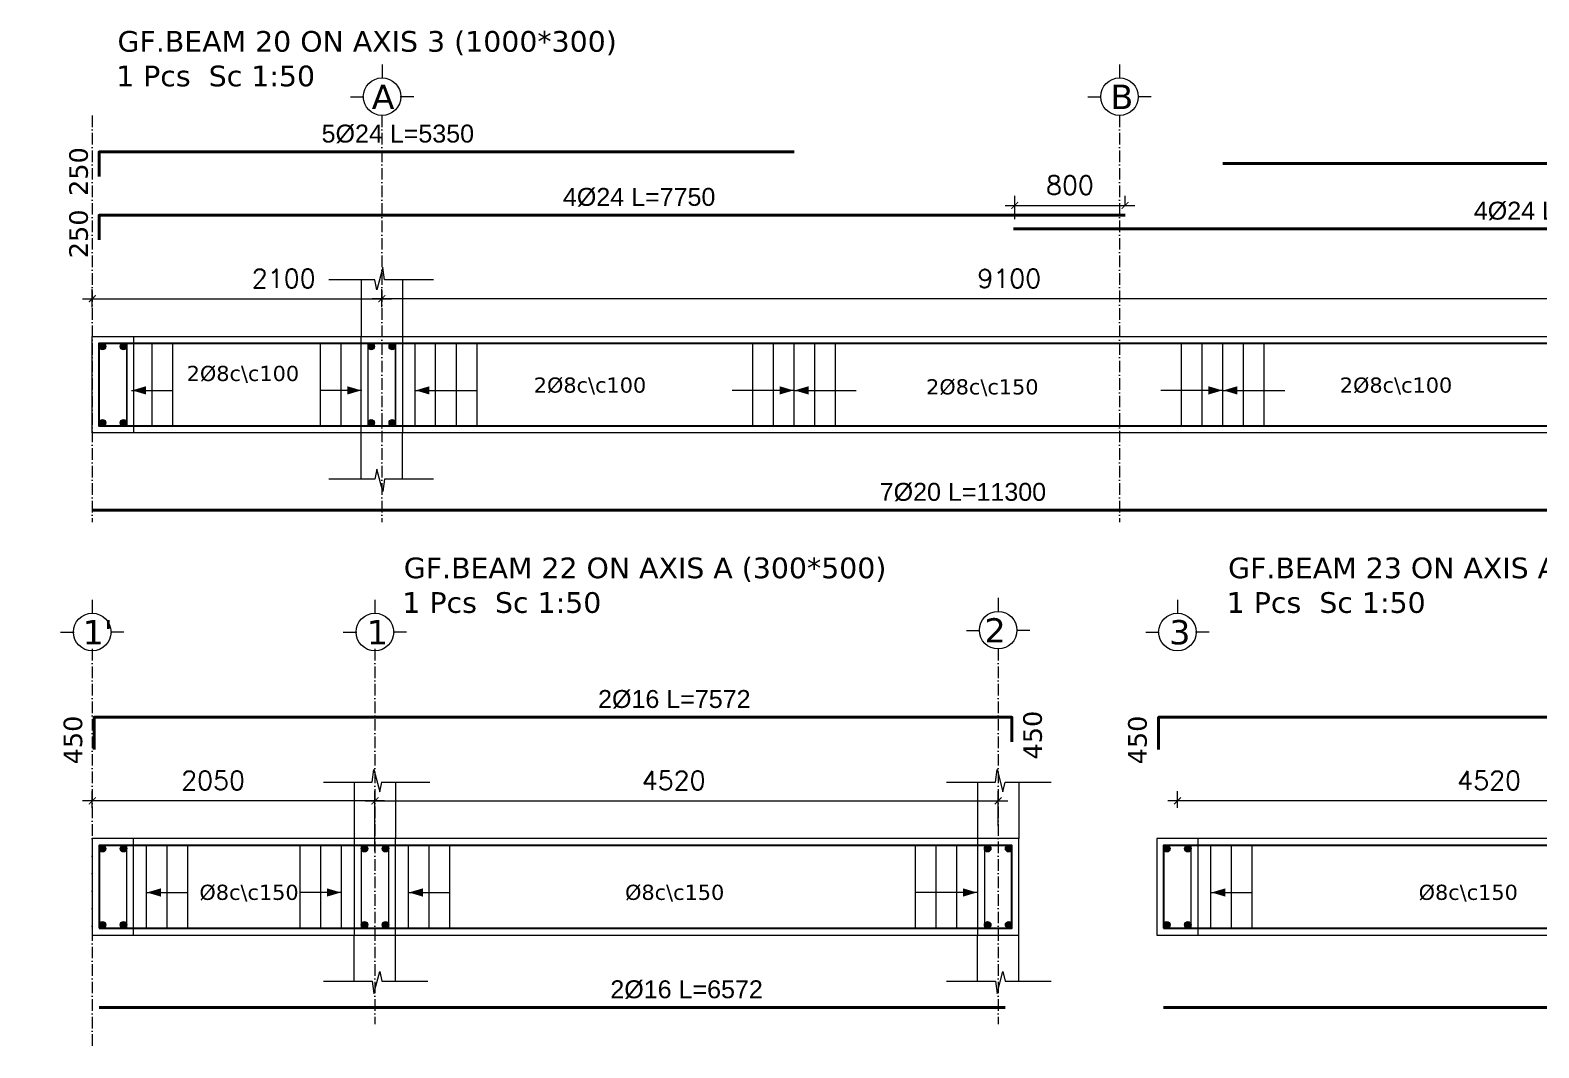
# Model space of a CAD drawing. Header units: inches. Extents: x -26151 to 62940, y -10194 to 246332.
# Drawn here: x 837 to 1931, y 102819 to 103557 of the extents above; entities that cross this region are included whole.
import ezdxf

# ---------------------------------------------------------------- set-up
doc = ezdxf.new("R2010")
doc.units = ezdxf.units.IN
doc.header["$LTSCALE"] = 0.7
doc.header["$MEASUREMENT"] = 0
doc.linetypes.add('ACAD_ISO10W100', pattern=[18, 12, -3, 0, -3])
doc.layers.get('0').update_dxf_attribs({"lineweight": 13})
doc.layers.get('Defpoints').update_dxf_attribs({"lineweight": 5})
for name, color, linetype, lineweight in [('axis', 254, 'ACAD_ISO10W100', 9), ('BEAM FRAME', 5, 'Continuous', 18), ('COLUMN', 4, 'Continuous', 20), ('elevline', 30, 'Continuous', 20), ('FRAME 070', 5, 'Continuous', 60), ('hatch', 9, 'Continuous', 9), ('renforcment', 141, 'Continuous', 40), ('tex', 3, 'Continuous', 25), ('TEXT', 3, 'Continuous', 25), ('top rein. extension', 50, 'Continuous', 20), ('top renforcment', 7, 'Continuous', 40)]:
    doc.layers.add(name, color=color, linetype=linetype, lineweight=lineweight)
doc.styles.add('100', font='romans.shx', dxfattribs={"height": 13.5})
doc.styles.add('romanc', font='verdana.ttf', dxfattribs={"height": 250})
doc.styles.get("Standard").update_dxf_attribs({"font": 'arial.ttf', "height": 13})
doc.dimstyles.new('100', dxfattribs={"dimtxt": 13.5, "dimasz": 5, "dimexe": 7, "dimexo": 7, "dimgap": 8, "dimtad": 1, "dimdec": 0, "dimlfac": 10, "dimzin": 4, "dimdsep": 46, "dimtxsty": '100', "dimblk": 'ARCHTICK', "dimcen": 0.09, "dimdle": 7, "dimclrd": 1, "dimclre": 8, "dimclrt": 2, "dimadec": 0, "dimazin": 1, "dimtfac": 1, "dimtdec": 0, "dimtix": 1, "dimtofl": 0, "dimtmove": 0, "dimatfit": 3, "dimldrblk": 'ARCHTICK', "dimfxl": 0, "dimtolj": 1, "dimtzin": 0, "dimlwd": -1, "dimlwe": -1, "dimarcsym": 0})
doc.dimstyles.get("Standard").update_dxf_attribs({"dimtxt": 13, "dimasz": 5, "dimexe": 0.18, "dimexo": 0.0625, "dimgap": 6, "dimtad": 1, "dimdec": 0, "dimlfac": 10, "dimzin": 0, "dimdsep": 46, "dimtxsty": 'Standard', "dimblk": 'ARCHTICK', "dimcen": 0.09, "dimse1": 1, "dimse2": 1, "dimclrd": 1, "dimclre": 7, "dimclrt": 3, "dimadec": 0, "dimazin": 0, "dimtfac": 1, "dimtdec": 0, "dimtix": 1, "dimtofl": 0, "dimtmove": 0, "dimatfit": 3, "dimldrblk": 'ARCHTICK', "dimfxl": 0, "dimtolj": 1, "dimtzin": 0, "dimarcsym": 0})

# ---------------------------------------------------------------- blocks, each defined once
blk = doc.blocks.new('*D2075')
at = {"layer": 'Defpoints', "color": 0, "transparency": 16777216}
for p in [(1549.8, 103412.9, -167.8), (2449.8, 103412.9, -221.1), (2449.8, 103412.9)]:
    blk.add_point(p, dxfattribs=at)
at = {"layer": 'TEXT', "color": 3, "transparency": 16777216, "insert": (1939, 103425.9), "char_height": 13, "attachment_point": 5}
blk.add_mtext('\\A1;4%%C24 L=9000', dxfattribs=at)
blk = doc.blocks.new('_ArchTick')
at = {"color": 0, "linetype": 'ByBlock', "lineweight": 0, "const_width": 0.15}
blk.add_lwpolyline([(-0.5, -0.5), (0.5, 0.5)], dxfattribs=at)
blk = doc.blocks.new('*D2076')
at = {"color": 1, "transparency": 16777216}
blk.add_line((2008.8, 103362.3), (1084.8, 103362.3), dxfattribs=at)
at = {"color": 8, "transparency": 16777216}
for p, q in [((1091.8, 103356.3), (1091.8, 103369.3)), ((2001.8, 103355.7), (2001.8, 103369.3))]:
    blk.add_line(p, q, dxfattribs=at)
at = {"layer": 'Defpoints', "color": 0, "transparency": 16777216}
for p in [(1091.8, 103362.3), (1091.8, 103349.3), (2001.8, 103348.7)]:
    blk.add_point(p, dxfattribs=at)
at = {"color": 1, "transparency": 16777216, "xscale": 5, "yscale": 5, "zscale": 5, "rotation": 180}
blk.add_blockref('_ArchTick', (1091.8, 103362.3), dxfattribs=at)
at = {"color": 1, "transparency": 16777216, "xscale": 5, "yscale": 5, "zscale": 5}
blk.add_blockref('_ArchTick', (2001.8, 103362.3), dxfattribs=at)
at = {"color": 2, "transparency": 16777216, "insert": (1546.8, 103377), "char_height": 13.5, "attachment_point": 5, "style": '100'}
blk.add_mtext('\\A1;9100', dxfattribs=at)
blk = doc.blocks.new('*D2077')
at = {"layer": 'Defpoints', "color": 0, "transparency": 16777216}
for p in [(855.8, 103422.9, -218.5), (1630.8, 103422.9, -157.8), (1630.8, 103422.9)]:
    blk.add_point(p, dxfattribs=at)
at = {"layer": 'TEXT', "color": 3, "transparency": 16777216, "insert": (1278.4, 103435.9), "char_height": 13, "attachment_point": 5}
blk.add_mtext('\\A1;4%%C24 L=7750', dxfattribs=at)
blk = doc.blocks.new('*D2180')
at = {"color": 8, "transparency": 16777216}
for p, q in [((1550.8, 103419.9), (1550.8, 103436.9)), ((1630.8, 103429.9), (1630.8, 103436.9))]:
    blk.add_line(p, q, dxfattribs=at)
at = {"color": 1, "transparency": 16777216}
blk.add_line((1543.8, 103429.9), (1637.8, 103429.9), dxfattribs=at)
at = {"layer": 'Defpoints', "color": 0, "transparency": 16777216}
for p in [(1630.8, 103429.9), (1630.8, 103422.9), (1550.8, 103412.9)]:
    blk.add_point(p, dxfattribs=at)
at = {"color": 1, "transparency": 16777216, "xscale": 5, "yscale": 5, "zscale": 5, "rotation": 180}
blk.add_blockref('_ArchTick', (1550.8, 103429.9), dxfattribs=at)
at = {"color": 1, "transparency": 16777216, "xscale": 5, "yscale": 5, "zscale": 5}
blk.add_blockref('_ArchTick', (1630.8, 103429.9), dxfattribs=at)
at = {"color": 2, "transparency": 16777216, "insert": (1590.8, 103444.6), "char_height": 13.5, "attachment_point": 5, "style": '100'}
blk.add_mtext('\\A1;800', dxfattribs=at)
blk = doc.blocks.new('*D2080')
at = {"color": 1, "transparency": 16777216}
blk.add_line((874.8, 103362.3), (1098.8, 103362.3), dxfattribs=at)
at = {"color": 8, "transparency": 16777216}
for p, q in [((881.8, 103356), (881.8, 103369.3)), ((1091.8, 103356.2), (1091.8, 103369.3))]:
    blk.add_line(p, q, dxfattribs=at)
at = {"layer": 'Defpoints', "color": 0, "transparency": 16777216}
for p in [(1091.8, 103362.3), (881.8, 103349), (1091.8, 103349.2)]:
    blk.add_point(p, dxfattribs=at)
at = {"color": 1, "transparency": 16777216, "xscale": 5, "yscale": 5, "zscale": 5, "rotation": 180}
blk.add_blockref('_ArchTick', (881.8, 103362.3), dxfattribs=at)
at = {"color": 1, "transparency": 16777216, "xscale": 5, "yscale": 5, "zscale": 5}
blk.add_blockref('_ArchTick', (1091.8, 103362.3), dxfattribs=at)
at = {"color": 2, "transparency": 16777216, "insert": (1020.6, 103377), "char_height": 13.5, "attachment_point": 5, "style": '100'}
blk.add_mtext('\\A1;2100', dxfattribs=at)
blk = doc.blocks.new('*D2081')
at = {"layer": 'Defpoints', "color": 0, "transparency": 16777216}
for p in [(881.8, 103209, -37100.9), (881.8, 103209), (2011.8, 103209, -13652.7)]:
    blk.add_point(p, dxfattribs=at)
at = {"layer": 'TEXT', "color": 3, "transparency": 16777216, "insert": (1513.2, 103222), "char_height": 13, "attachment_point": 5}
blk.add_mtext('\\A1;7%%C20 L=11300', dxfattribs=at)
blk = doc.blocks.new('*D2087')
at = {"layer": 'Defpoints', "color": 0, "transparency": 16777216}
for p in [(855.8, 103468.8, -218.5), (1390.8, 103468.8, -157.8), (1390.8, 103468.8)]:
    blk.add_point(p, dxfattribs=at)
at = {"layer": 'TEXT', "color": 3, "transparency": 16777216, "insert": (1103.4, 103481.8), "char_height": 13, "attachment_point": 5}
blk.add_mtext('\\A1;5%%C24 L=5350', dxfattribs=at)
blk = doc.blocks.new('*D2088')
at = {"layer": 'Defpoints', "color": 0, "transparency": 16777216}
for p in [(1701.8, 103460.4, -203.1), (1701.8, 103460.4), (2261.8, 103460.4, -189.9)]:
    blk.add_point(p, dxfattribs=at)
at = {"layer": 'TEXT', "color": 3, "transparency": 16777216, "insert": (2062.2, 103473.4), "char_height": 13, "attachment_point": 5}
blk.add_mtext('\\A1;5%%C24 L=5600', dxfattribs=at)
blk = doc.blocks.new('*D2127')
at = {"color": 8, "transparency": 16777216}
for p, q in [((1086.8, 102961.6), (1086.8, 103005.2)), ((1538.8, 102980), (1538.8, 103005.2))]:
    blk.add_line(p, q, dxfattribs=at)
at = {"color": 1, "transparency": 16777216}
blk.add_line((1079.8, 102998.2), (1545.8, 102998.2), dxfattribs=at)
at = {"layer": 'Defpoints', "color": 0, "transparency": 16777216}
for p in [(1538.8, 102998.2), (1538.8, 102973), (1086.8, 102954.6)]:
    blk.add_point(p, dxfattribs=at)
at = {"color": 1, "transparency": 16777216, "xscale": 5, "yscale": 5, "zscale": 5, "rotation": 180}
blk.add_blockref('_ArchTick', (1086.8, 102998.2), dxfattribs=at)
at = {"color": 1, "transparency": 16777216, "xscale": 5, "yscale": 5, "zscale": 5}
blk.add_blockref('_ArchTick', (1538.8, 102998.2), dxfattribs=at)
at = {"color": 2, "transparency": 16777216, "insert": (1303.4, 103013), "char_height": 13.5, "attachment_point": 5, "style": '100'}
blk.add_mtext('\\A1;4520', dxfattribs=at)
blk = doc.blocks.new('*D2128')
at = {"layer": 'Defpoints', "color": 0, "transparency": 16777216}
for p in [(886.8, 102848.3, -13870.6), (1544, 102848.3, -37318.8), (1544, 102848.3)]:
    blk.add_point(p, dxfattribs=at)
at = {"layer": 'TEXT', "color": 3, "transparency": 16777216, "insert": (1312.8, 102861.3), "char_height": 13, "attachment_point": 5}
blk.add_mtext('\\A1;2%%C16 L=6572', dxfattribs=at)
blk = doc.blocks.new('*D2129')
at = {"layer": 'Defpoints', "color": 0, "transparency": 16777216}
for p in [(836.8, 103058.8, 46.4), (836.8, 103058.8), (1594, 103058.8, -440.4)]:
    blk.add_point(p, dxfattribs=at)
at = {"layer": 'TEXT', "color": 3, "transparency": 16777216, "insert": (1303.9, 103071.8), "char_height": 13, "attachment_point": 5}
blk.add_mtext('\\A1;2%%C16 L=7572', dxfattribs=at)
blk = doc.blocks.new('*D2130')
at = {"color": 8, "transparency": 16777216}
for p, q in [((881.8, 102993.1), (881.8, 103005.2)), ((1086.8, 102961.6), (1086.8, 103005.2))]:
    blk.add_line(p, q, dxfattribs=at)
at = {"color": 1, "transparency": 16777216}
blk.add_line((1093.8, 102998.2), (874.8, 102998.2), dxfattribs=at)
at = {"layer": 'Defpoints', "color": 0, "transparency": 16777216}
for p in [(881.8, 102998.2), (881.8, 102986.1), (1086.8, 102954.6)]:
    blk.add_point(p, dxfattribs=at)
at = {"color": 1, "transparency": 16777216, "xscale": 5, "yscale": 5, "zscale": 5, "rotation": 180}
blk.add_blockref('_ArchTick', (881.8, 102998.2), dxfattribs=at)
at = {"color": 1, "transparency": 16777216, "xscale": 5, "yscale": 5, "zscale": 5}
blk.add_blockref('_ArchTick', (1086.8, 102998.2), dxfattribs=at)
at = {"color": 2, "transparency": 16777216, "insert": (969.4, 103013), "char_height": 13.5, "attachment_point": 5, "style": '100'}
blk.add_mtext('\\A1;2050', dxfattribs=at)
blk = doc.blocks.new('*D2132')
at = {"layer": 'Defpoints', "color": 0, "transparency": 16777216}
for p in [(1658.8, 102848.3, -13652.7), (2734, 102848.3, -37318.8), (2734, 102848.3)]:
    blk.add_point(p, dxfattribs=at)
at = {"layer": 'TEXT', "color": 3, "transparency": 16777216, "insert": (2338.7, 102861.3), "char_height": 13, "attachment_point": 5}
blk.add_mtext('\\A1;3%%C16 L=10752', dxfattribs=at)
blk = doc.blocks.new('*D2133')
at = {"layer": 'Defpoints', "color": 0, "transparency": 16777216}
for p in [(1608.8, 103058.8, 264.3), (1608.8, 103058.8), (2784, 103058.8, -440.4)]:
    blk.add_point(p, dxfattribs=at)
at = {"layer": 'TEXT', "color": 3, "transparency": 16777216, "insert": (2377, 103071.8), "char_height": 13, "attachment_point": 5}
blk.add_mtext('\\A1;3%%C16 L=11752', dxfattribs=at)
blk = doc.blocks.new('*D2134')
at = {"color": 8, "transparency": 16777216}
for p, q in [((1668.8, 102993.1), (1668.8, 103005.2)), ((2120.8, 102961.6), (2120.8, 103005.2))]:
    blk.add_line(p, q, dxfattribs=at)
at = {"color": 1, "transparency": 16777216}
blk.add_line((2127.8, 102998.2), (1661.8, 102998.2), dxfattribs=at)
at = {"layer": 'Defpoints', "color": 0, "transparency": 16777216}
for p in [(1668.8, 102998.2), (1668.8, 102986.1), (2120.8, 102954.6)]:
    blk.add_point(p, dxfattribs=at)
at = {"color": 1, "transparency": 16777216, "xscale": 5, "yscale": 5, "zscale": 5, "rotation": 180}
blk.add_blockref('_ArchTick', (1668.8, 102998.2), dxfattribs=at)
at = {"color": 1, "transparency": 16777216, "xscale": 5, "yscale": 5, "zscale": 5}
blk.add_blockref('_ArchTick', (2120.8, 102998.2), dxfattribs=at)
at = {"color": 2, "transparency": 16777216, "insert": (1894.8, 103013), "char_height": 13.5, "attachment_point": 5, "style": '100'}
blk.add_mtext('\\A1;4520', dxfattribs=at)

msp = doc.modelspace()

# ---------------------------------------------------------------- hatches: boundary and pattern name
at = {"layer": 'elevline'}
for points in [[(891.52, 103327.6, 1), (886.76, 103327.6, 1)], [(902, 103327.6, -1), (906.76, 103327.6, -1)], [(1086.51, 103327.6, 1), (1081.76, 103327.6, 1)], [(1097, 103327.6, -1), (1101.76, 103327.6, -1)], [(891.52, 103272.36, -1), (886.76, 103272.36, -1)], [(902, 103272.36, 1), (906.76, 103272.36, 1)], [(1086.51, 103272.36, -1), (1081.76, 103272.36, -1)], [(1097, 103272.36, 1), (1101.76, 103272.36, 1)], [(891.52, 102963.53, 1), (886.76, 102963.53, 1)], [(902, 102963.53, -1), (906.76, 102963.53, -1)], [(1081.52, 102963.53, 1), (1076.76, 102963.53, 1)], [(1092, 102963.53, -1), (1096.76, 102963.53, -1)], [(1533.52, 102963.53, 1), (1528.76, 102963.53, 1)], [(1544, 102963.53, -1), (1548.76, 102963.53, -1)], [(1663.52, 102963.53, 1), (1658.76, 102963.53, 1)], [(1674, 102963.53, -1), (1678.76, 102963.53, -1)], [(891.52, 102908.28, -1), (886.76, 102908.28, -1)], [(902, 102908.28, 1), (906.76, 102908.28, 1)], [(1081.52, 102908.28, -1), (1076.76, 102908.28, -1)], [(1092, 102908.28, 1), (1096.76, 102908.28, 1)], [(1533.52, 102908.28, -1), (1528.76, 102908.28, -1)], [(1544, 102908.28, 1), (1548.76, 102908.28, 1)], [(1663.52, 102908.28, -1), (1658.76, 102908.28, -1)], [(1674, 102908.28, 1), (1678.76, 102908.28, 1)]]:
    msp.add_hatch(color=256, dxfattribs=at).paths.add_polyline_path(points)

# ---------------------------------------------------------------- linework, layer by layer
at = {"layer": 'axis'}
for p, q in [((881.76, 103495.17), (881.76, 103200.24)), ((1091.76, 103495.17), (1091.76, 103200.24)), ((1626.76, 103495.17), (1626.76, 103200.24)), ((881.76, 103108.33, 156.28), (881.76, 102819.11, -61.63)), ((1086.76, 103108.33, 156.28), (1086.76, 102836.17, 156.28)), ((1538.76, 103108.33, 156.28), (1538.76, 102836.17, 156.28))]:
    msp.add_line(p, q, dxfattribs=at)
at = {"layer": 'BEAM FRAME'}
for points, elevation in [([(3816.76, 103264.98), (881.76, 103264.98), (881.76, 103334.98), (3816.76, 103334.98)], 217.91), ([(881.76, 102900.91), (1553.76, 102900.91), (1553.76, 102970.91), (881.76, 102970.91)], 374.18), ([(1653.76, 102900.91), (2743.76, 102900.91), (2743.76, 102970.91), (1653.76, 102970.91)], 374.18)]:
    msp.add_lwpolyline(points, close=True, dxfattribs=dict(at, elevation=elevation))
at = {"layer": 'COLUMN', "lineweight": 20}
for p, q in [((1076.76, 103375.91, 217.91), (1076.76, 103334.98, 217.91)), ((1106.76, 103375.91, 217.91), (1106.76, 103334.98, 217.91)), ((1076.76, 103231.55, 217.91), (1076.76, 103264.98, 217.91)), ((1106.76, 103231.55, 217.91), (1106.76, 103264.98, 217.91)), ((1071.76, 103011.83, 374.18), (1071.76, 102970.91, 374.18)), ((1101.76, 103011.83, 374.18), (1101.76, 102970.91, 374.18)), ((1523.76, 103011.83, 374.18), (1523.76, 102970.91, 374.18)), ((1553.76, 103011.83, 374.18), (1553.76, 102970.91, 374.18)), ((1071.76, 102867.48, 374.18), (1071.76, 102900.91, 374.18)), ((1101.76, 102867.48, 374.18), (1101.76, 102900.91, 374.18)), ((1523.76, 102867.48, 374.18), (1523.76, 102900.91, 374.18)), ((1553.76, 102867.48, 374.18), (1553.76, 102900.91, 374.18))]:
    msp.add_line(p, q, dxfattribs=at)
at = {"layer": 'elevline'}
for p, q in [((906.8, 103269.98), (906.8, 103329.98)), ((925.26, 103269.98), (925.26, 103329.98)), ((940.26, 103269.98), (940.26, 103329.98)), ((1047.26, 103269.98), (1047.26, 103329.98)), ((1062.26, 103269.98), (1062.26, 103329.98)), ((1101.8, 103269.98), (1101.8, 103329.98)), ((1115.87, 103269.98), (1115.87, 103329.98)), ((1130.83, 103269.98), (1130.83, 103329.98)), ((1145.83, 103269.98), (1145.83, 103329.98)), ((1160.83, 103269.98), (1160.83, 103329.98)), ((1360.8, 103269.98), (1360.8, 103329.98)), ((1375.8, 103269.98), (1375.8, 103329.98)), ((1390.76, 103269.98), (1390.76, 103329.98)), ((1405.72, 103269.98), (1405.72, 103329.98)), ((1420.72, 103269.98), (1420.72, 103329.98)), ((1671.8, 103269.98), (1671.8, 103329.98)), ((1686.8, 103269.98), (1686.8, 103329.98)), ((1701.76, 103269.98), (1701.76, 103329.98)), ((1716.72, 103269.98), (1716.72, 103329.98)), ((1731.72, 103269.98), (1731.72, 103329.98)), ((921.07, 102905.91, -61.63), (921.07, 102965.91, -61.63)), ((936.03, 102905.91, -61.63), (936.03, 102965.91, -61.63)), ((951.03, 102905.91, -61.63), (951.03, 102965.91, -61.63)), ((1032.49, 102905.91, 156.28), (1032.49, 102965.91, 156.28)), ((1047.49, 102905.91, 156.28), (1047.49, 102965.91, 156.28)), ((1062.45, 102905.91, 156.28), (1062.45, 102965.91, 156.28)), ((1111.07, 102905.91, 156.28), (1111.07, 102965.91, 156.28)), ((1126.03, 102905.91, 156.28), (1126.03, 102965.91, 156.28)), ((1141.03, 102905.91, 156.28), (1141.03, 102965.91, 156.28)), ((1478.76, 102905.91, 156.28), (1478.76, 102965.91, 156.28)), ((1493.76, 102905.91, 156.28), (1493.76, 102965.91, 156.28)), ((1508.76, 102905.91, 156.28), (1508.76, 102965.91, 156.28)), ((1693.07, 102905.91, 156.28), (1693.07, 102965.91, 156.28)), ((1708.03, 102905.91, 156.28), (1708.03, 102965.91, 156.28)), ((1723.03, 102905.91, 156.28), (1723.03, 102965.91, 156.28))]:
    msp.add_line(p, q, dxfattribs=at)
for centre in [(889.14, 103327.6), (904.38, 103327.6), (1084.14, 103327.6), (1099.38, 103327.6), (889.14, 103272.36), (904.38, 103272.36), (1084.14, 103272.36), (1099.38, 103272.36), (889.14, 102963.53, -61.63), (904.38, 102963.53, -61.63), (1079.14, 102963.53, 156.28), (1094.38, 102963.53, 156.28), (1531.14, 102963.53, 156.28), (1546.38, 102963.53, 156.28), (1661.14, 102963.53, 156.28), (1676.38, 102963.53, 156.28), (889.14, 102908.28, -61.63), (904.38, 102908.28, -61.63), (1079.14, 102908.28, 156.28), (1094.38, 102908.28, 156.28), (1531.14, 102908.28, 156.28), (1546.38, 102908.28, 156.28), (1661.14, 102908.28, 156.28), (1676.38, 102908.28, 156.28)]:
    msp.add_circle(centre, 2.38, dxfattribs=at)
at = {"layer": 'FRAME 070', "lineweight": 20}
for p, q in [((1092.44, 103384.91, 217.91), (1088.26, 103368.83, 217.91)), ((1093.79, 103375.91, 217.91), (1092.44, 103384.91, 217.91)), ((1086.75, 103375.91, 217.91), (1053.36, 103375.91, 217.91)), ((1088.26, 103368.83, 217.91), (1086.75, 103375.91, 217.91)), ((1129.15, 103375.91, 217.91), (1093.79, 103375.91, 217.91)), ((1086.75, 103231.55, 217.91), (1053.36, 103231.55, 217.91)), ((1088.26, 103238.63, 217.91), (1086.75, 103231.55, 217.91)), ((1092.44, 103222.55, 217.91), (1088.26, 103238.63, 217.91)), ((1093.79, 103231.55, 217.91), (1092.44, 103222.55, 217.91)), ((1129.15, 103231.55, 217.91), (1093.79, 103231.55, 217.91)), ((1084.73, 103011.83, 374.18), (1086.08, 103020.83, 374.18)), ((1086.08, 103020.83, 374.18), (1090.26, 103004.76, 374.18)), ((1536.73, 103011.83, 374.18), (1538.08, 103020.83, 374.18)), ((1538.08, 103020.83, 374.18), (1542.26, 103004.76, 374.18)), ((1049.37, 103011.83, 374.18), (1084.73, 103011.83, 374.18)), ((1090.26, 103004.76, 374.18), (1091.77, 103011.83, 374.18)), ((1091.29, 103011.83, 374.18), (1126.65, 103011.83, 374.18)), ((1501.37, 103011.83, 374.18), (1536.73, 103011.83, 374.18)), ((1542.26, 103004.76, 374.18), (1543.77, 103011.83, 374.18)), ((1543.77, 103011.83, 374.18), (1577.16, 103011.83, 374.18)), ((1049.37, 102867.48, 374.18), (1084.73, 102867.48, 374.18)), ((1084.73, 102867.48, 374.18), (1086.08, 102858.48, 374.18)), ((1086.08, 102858.48, 374.18), (1090.26, 102874.55, 374.18)), ((1090.26, 102874.55, 374.18), (1091.77, 102867.48, 374.18)), ((1091.77, 102867.48, 374.18), (1125.16, 102867.48, 374.18)), ((1501.37, 102867.48, 374.18), (1536.73, 102867.48, 374.18)), ((1536.73, 102867.48, 374.18), (1538.08, 102858.48, 374.18)), ((1538.08, 102858.48, 374.18), (1542.26, 102874.55, 374.18)), ((1542.26, 102874.55, 374.18), (1543.77, 102867.48, 374.18)), ((1543.77, 102867.48, 374.18), (1577.16, 102867.48, 374.18))]:
    msp.add_line(p, q, dxfattribs=at)
at = {"layer": 'FRAME 070', "lineweight": 15}
for points in [[(911.76, 103264.98), (881.76, 103264.98), (881.76, 103334.98), (911.76, 103334.98)], [(1106.76, 103264.98), (1076.76, 103264.98), (1076.76, 103334.98), (1106.76, 103334.98)]]:
    msp.add_lwpolyline(points, close=True, dxfattribs=at)
for points, elevation in [([(881.76, 102900.91), (911.76, 102900.91), (911.76, 102970.91), (881.76, 102970.91)], -61.63), ([(1071.76, 102900.91), (1101.76, 102900.91), (1101.76, 102970.91), (1071.76, 102970.91)], 156.28), ([(1523.76, 102900.91), (1553.76, 102900.91), (1553.76, 102970.91), (1523.76, 102970.91)], 156.28), ([(1653.76, 102900.91), (1683.76, 102900.91), (1683.76, 102970.91), (1653.76, 102970.91)], 156.28)]:
    msp.add_lwpolyline(points, close=True, dxfattribs=dict(at, elevation=elevation))
at = {"layer": 'hatch'}
for p, q in [((1091.96, 103532.14), (1091.96, 103522.41)), ((1626.76, 103532.15), (1626.76, 103522.41)), ((1069.03, 103508.67), (1078.77, 103508.67)), ((1114.88, 103508.67), (1105.15, 103508.67)), ((1603.83, 103508.67), (1613.57, 103508.67)), ((1649.68, 103508.67), (1639.95, 103508.67)), ((881.76, 103143.95, 156.28), (881.76, 103134.21, 156.28)), ((1086.76, 103143.95, 156.28), (1086.76, 103134.21, 156.28)), ((1538.76, 103145.31, 156.28), (1538.76, 103135.57, 156.28)), ((1668.76, 103143.95, 156.28), (1668.76, 103134.21, 156.28)), ((858.84, 103120.47, 156.28), (868.57, 103120.47, 156.28)), ((904.68, 103120.47, 156.28), (894.95, 103120.47, 156.28)), ((1063.84, 103120.47, 156.28), (1073.57, 103120.47, 156.28)), ((1109.68, 103120.47, 156.28), (1099.95, 103120.47, 156.28)), ((1515.84, 103121.83, 156.28), (1525.57, 103121.83, 156.28)), ((1561.68, 103121.83, 156.28), (1551.95, 103121.83, 156.28)), ((1645.84, 103120.47, 156.28), (1655.57, 103120.47, 156.28)), ((1691.68, 103120.47, 156.28), (1681.95, 103120.47, 156.28))]:
    msp.add_line(p, q, dxfattribs=at)
for centre in [(1091.96, 103508.79), (1626.76, 103508.79), (881.76, 103120.59, 156.28), (1086.76, 103120.59, 156.28), (1538.76, 103121.95, 156.28), (1668.76, 103120.59, 156.28)]:
    msp.add_circle(centre, 13.62, dxfattribs=at)
at = {"layer": 'renforcment', "lineweight": -2}
for points, elevation in [([(3811.76, 103269.98), (886.76, 103269.98), (886.76, 103329.98), (3811.76, 103329.98)], 217.91), ([(886.76, 102905.91), (1548.76, 102905.91), (1548.76, 102965.91), (886.76, 102965.91)], 374.18), ([(1658.76, 102905.91), (2738.76, 102905.91), (2738.76, 102965.91), (1658.76, 102965.91)], 374.18)]:
    msp.add_lwpolyline(points, close=True, dxfattribs=dict(at, elevation=elevation))
at = {"layer": 'top rein. extension'}
for p, q in [((910.3, 103295.82), (940.26, 103295.82)), ((1077.22, 103295.82), (1047.26, 103295.82)), ((1115.87, 103295.82), (1160.83, 103295.82)), ((1390.76, 103295.82), (1345.8, 103295.82)), ((1390.76, 103295.82), (1435.72, 103295.82)), ((1701.76, 103295.82), (1656.8, 103295.82)), ((1701.76, 103295.82), (1746.72, 103295.82)), ((921.07, 102931.74, -61.63), (951.03, 102931.74, -61.63)), ((1062.45, 102931.74, 156.28), (1032.49, 102931.74, 156.28)), ((1111.07, 102931.74, 156.28), (1141.03, 102931.74, 156.28)), ((1523.72, 102931.74, 156.28), (1478.76, 102931.74, 156.28)), ((1693.07, 102931.74, 156.28), (1723.03, 102931.74, 156.28))]:
    msp.add_line(p, q, dxfattribs=at)
for points in [[(920.78, 103298.82), (910.65, 103295.82), (920.78, 103292.82)], [(1066.75, 103298.82), (1076.88, 103295.82), (1066.75, 103292.82)], [(1126.34, 103298.82), (1116.22, 103295.82), (1126.34, 103292.82)], [(1380.28, 103298.82), (1390.41, 103295.82), (1380.28, 103292.82)], [(1401.23, 103298.82), (1391.11, 103295.82), (1401.23, 103292.82)], [(1691.28, 103298.82), (1701.41, 103295.82), (1691.28, 103292.82)], [(1712.23, 103298.82), (1702.11, 103295.82), (1712.23, 103292.82)], [(931.55, 102934.74, -61.63), (921.42, 102931.74, -61.63), (931.55, 102928.74, -61.63)], [(1051.97, 102934.74, 156.28), (1062.1, 102931.74, 156.28), (1051.97, 102928.74, 156.28)], [(1121.55, 102934.74, 156.28), (1111.42, 102931.74, 156.28), (1121.55, 102928.74, 156.28)], [(1513.25, 102934.74, 156.28), (1523.37, 102931.74, 156.28), (1513.25, 102928.74, 156.28)], [(1703.55, 102934.74, 156.28), (1693.42, 102931.74, 156.28), (1703.55, 102928.74, 156.28)]]:
    msp.add_solid(points, dxfattribs=at)
at = {"layer": 'top renforcment'}
for p, q in [((881.76, 103208.99), (2011.76, 103208.99)), ((1543.96, 102848.25, -61.63), (886.76, 102848.25, -61.63)), ((2733.96, 102848.25, -61.63), (1658.76, 102848.25, 156.28))]:
    msp.add_line(p, q, dxfattribs=at)
for points in [[(1390.76, 103468.77), (886.76, 103468.77), (886.76, 103450.88)], [(1701.76, 103460.41), (2261.76, 103460.41)], [(1630.79, 103422.85), (886.76, 103422.85), (886.76, 103404.96)], [(2449.8, 103412.85), (1549.79, 103412.85)]]:
    msp.add_lwpolyline(points, dxfattribs=at)
at = {"layer": 'top renforcment', "lineweight": 15}
for points in [[(906.76, 103269.98), (886.76, 103269.98), (886.76, 103329.98), (906.76, 103329.98)], [(1101.76, 103269.98), (1081.76, 103269.98), (1081.76, 103329.98), (1101.76, 103329.98)]]:
    msp.add_lwpolyline(points, close=True, dxfattribs=at)
at = {"layer": 'top renforcment', "elevation": 156.28}
for points in [[(883.06, 103035.51), (883.06, 103058.78), (1548.76, 103058.78), (1548.76, 103040.89)], [(1655.06, 103035.51), (1655.06, 103058.78), (2738.76, 103058.78), (2738.76, 103040.89)]]:
    msp.add_lwpolyline(points, dxfattribs=at)
at = {"layer": 'top renforcment', "lineweight": 15}
for points, elevation in [([(886.76, 102905.91), (906.76, 102905.91), (906.76, 102965.91), (886.76, 102965.91)], -61.63), ([(1076.76, 102905.91), (1096.76, 102905.91), (1096.76, 102965.91), (1076.76, 102965.91)], 156.28), ([(1528.76, 102905.91), (1548.76, 102905.91), (1548.76, 102965.91), (1528.76, 102965.91)], 156.28), ([(1658.76, 102905.91), (1678.76, 102905.91), (1678.76, 102965.91), (1658.76, 102965.91)], 156.28)]:
    msp.add_lwpolyline(points, close=True, dxfattribs=dict(at, elevation=elevation))

# ---------------------------------------------------------------- texts
at = {"layer": 'tex', "style": 'romanc'}
for s, p in [('2%%C8c\\c100', (950.26, 103302.63, -33436.19)), ('2%%C8c\\c100', (1201.97, 103294.18)), ('2%%C8c\\c100', (1786.51, 103294.18)), ('2%%C8c\\c150', (1486.5, 103292.91, -33436.19)), ('%%C8c\\c150', (959.5, 102926.37, -33497.81)), ('%%C8c\\c150', (1268.18, 102926.37, -33279.91)), ('%%C8c\\c150', (1843.71, 102926.37, -33279.91))]:
    msp.add_text(s, height=11, dxfattribs=at).set_placement(p)
at = {"layer": 'TEXT', "style": 'romanc'}
for s, height, p in [('GF.BEAM 20 ON AXIS 3 (1000*300)', 15, (900.09, 103541.4)), ('1 Pcs  Sc 1:50 ', 15, (899.07, 103516.31)), ('A', 17.6, (1084.43, 103499.87)), ('B', 17.6, (1620.16, 103499.87)), ('GF.BEAM 22 ON AXIS A (300*500)', 15, (1107.7, 103159.61, 156.28)), ('GF.BEAM 23 ON AXIS A (300*500)', 15, (1705.52, 103159.61, 156.28)), ('1 Pcs  Sc 1:50 ', 15, (1106.68, 103134.51, 156.28)), ('1 Pcs  Sc 1:50 ', 15, (1704.5, 103134.51, 156.28)), ('2', 17.6, (1528.88, 103113.03, 156.28)), ("1'", 17.6, (874.74, 103111.67, 156.28)), ('1', 17.6, (1080.84, 103111.67, 156.28)), ('3', 17.6, (1662.84, 103111.67, 156.28))]:
    msp.add_text(s, height=height, dxfattribs=at).set_placement(p)
for s, p in [('250', (878.58, 103436.83, -73175.05)), ('250', (878.58, 103391.68, -73175.05)), ('450', (874.48, 103024.63, -72800.86)), ('450', (1570.44, 103028.18, -73236.67)), ('450', (1646.48, 103024.63, -72582.96))]:
    msp.add_text(s, height=13.5, rotation=90, dxfattribs=at).set_placement(p)

# ---------------------------------------------------------------- dimensions: what is measured, and where the dimension line sits
dim = msp.add_linear_dim(base=(1630.79, 103429.85), p1=(1550.79, 103412.85), p2=(1630.79, 103422.85), angle=180, dimstyle='100')
dim.commit()
dim.dimension.update_dxf_attribs({"geometry": '*D2180', "text_midpoint": (1590.79, 103444.6)})
for base, p1, p2, picture, middle in [((1091.76, 103362.28), (881.76, 103348.96), (1091.76, 103349.17), '*D2080', (1020.56, 103362.28)), ((1538.76, 102998.2, 156.28), (1086.76, 102954.64, 156.28), (1538.76, 102973, 156.28), '*D2127', (1303.41, 102998.2, 156.28))]:
    dim = msp.add_linear_dim(base=base, p1=p1, p2=p2, dimstyle='100')
    dim.commit()
    dim.dimension.update_dxf_attribs({"geometry": picture, "text_midpoint": middle, "dimtype": 160})
for base, p1, p2, picture, middle in [((1091.76, 103362.28), (2001.76, 103348.69), (1091.76, 103349.28), '*D2076', (1546.76, 103362.28)), ((881.76, 102998.2, 156.28), (1086.76, 102954.64, 156.28), (881.76, 102986.12, 156.28), '*D2130', (969.37, 102998.2, 156.28)), ((1668.76, 102998.2, 156.28), (2120.76, 102954.64, 156.28), (1668.76, 102986.12, 156.28), '*D2134', (1894.76, 102998.2, 156.28))]:
    dim = msp.add_linear_dim(base=base, p1=p1, p2=p2, angle=180, dimstyle='100')
    dim.commit()
    dim.dimension.update_dxf_attribs({"geometry": picture, "text_midpoint": middle, "dimtype": 160})
at = {"layer": 'TEXT'}
for base, p1, p2, angle, text, picture, middle in [((1390.76, 103468.77), (855.76, 103468.77, -218.54), (1390.76, 103468.77, -157.78), 0, '5%%C24 L=<>', '*D2087', (1103.44, 103468.77)), ((1701.76, 103460.41), (2261.76, 103460.41, -189.88), (1701.76, 103460.41, -203.15), 180, '5%%C24 L=<>', '*D2088', (2062.18, 103460.41)), ((1630.79, 103422.85), (855.76, 103422.85, -218.54), (1630.79, 103422.85, -157.78), 0, '4%%C24 L=<>', '*D2077', (1278.36, 103422.85)), ((2449.8, 103412.85), (1549.79, 103412.85, -167.76), (2449.8, 103412.85, -221.06), 0, '4%%C24 L=<>', '*D2075', (1939.05, 103412.85)), ((881.76, 103208.99, 12366.96), (2011.76, 103208.99, -1285.72), (881.76, 103208.99, -24733.92), 180, '7%%C20 L=<>', '*D2081', (1513.16, 103208.99, 12366.96)), ((836.76, 103058.78, 156.28), (1593.96, 103058.78, -284.09), (836.76, 103058.78, 202.67), 180, '2%%C16 L=<>', '*D2129', (1303.86, 103058.78, 156.28)), ((1608.76, 103058.78, 156.28), (2783.96, 103058.78, -284.09), (1608.76, 103058.78, 420.57), 180, '3%%C16 L=<>', '*D2133', (2376.96, 103058.78, 156.28)), ((1543.96, 102848.25, 12523.24), (886.76, 102848.25, -1347.35), (1543.96, 102848.25, -24795.55), 0, '2%%C16 L=<>', '*D2128', (1312.81, 102848.25, 12523.24)), ((2733.96, 102848.25, 12523.24), (1658.76, 102848.25, -1129.44), (2733.96, 102848.25, -24795.55), 0, '3%%C16 L=<>', '*D2132', (2338.7, 102848.25, 12523.24))]:
    dim = msp.add_linear_dim(base=base, p1=p1, p2=p2, angle=angle, text=text, dimstyle='Standard', override={"dimsd1": 1, "dimsd2": 1, "dimfxl": 0.1, "dimfxlon": 1}, dxfattribs=at)
    dim.commit()
    dim.dimension.update_dxf_attribs({"geometry": picture, "text_midpoint": middle, "dimtype": 161})

doc.saveas('drawing.dxf')
